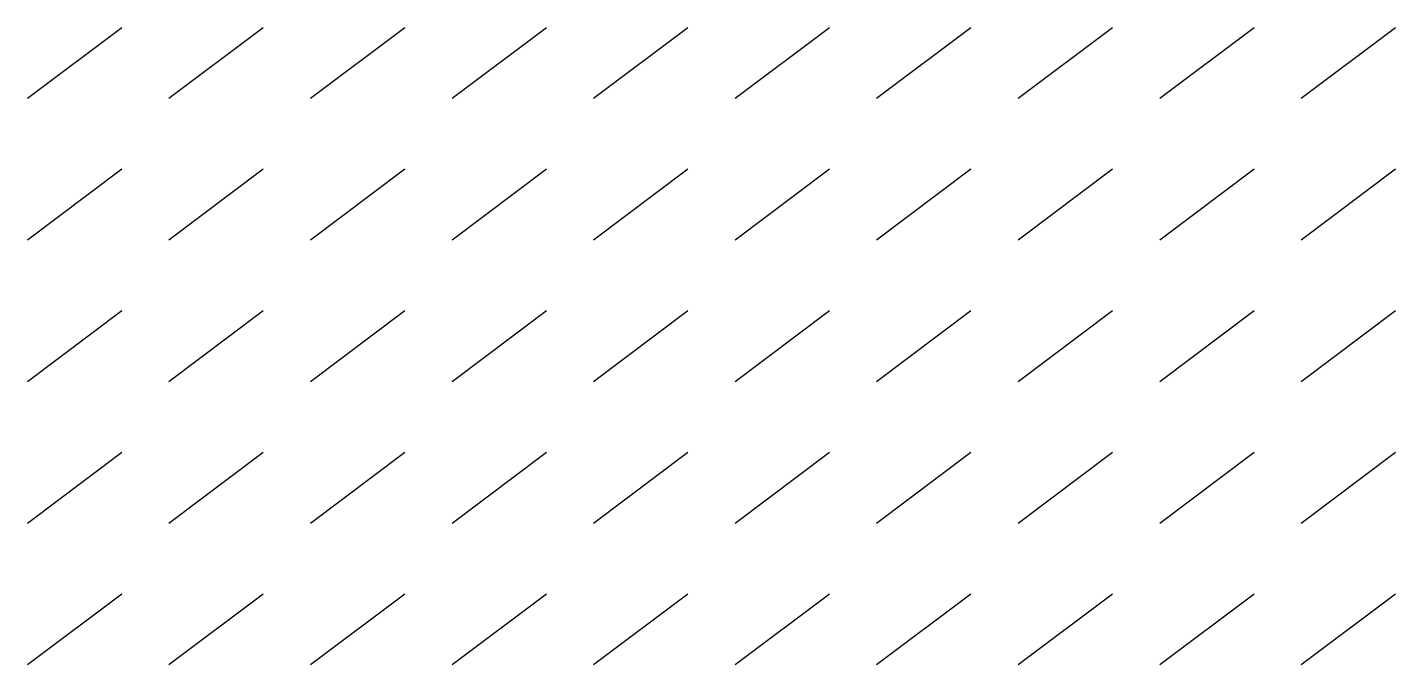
# Model space of a CAD drawing. Header units: millimetres. Extents: x 0 to 1000004, y 0 to 1000003.
# Drawn here: x 0 to 58, y 0 to 27 of the extents above; entities outside this region: 1.
import ezdxf

# ---------------------------------------------------------------- set-up
doc = ezdxf.new("R2010")
doc.units = ezdxf.units.MM
doc.layers.add('PLAN', color=2, linetype='Continuous')

msp = doc.modelspace()

# ---------------------------------------------------------------- linework, layer by layer
at = {"layer": 'PLAN'}
for p, q in [((1000000, 1000000), (1000004, 1000003)), ((0, 24), (4, 27)), ((6, 24), (10, 27)), ((12, 24), (16, 27)), ((18, 24), (22, 27)), ((24, 24), (28, 27)), ((30, 24), (34, 27)), ((36, 24), (40, 27)), ((42, 24), (46, 27)), ((48, 24), (52, 27)), ((54, 24), (58, 27)), ((0, 18), (4, 21)), ((6, 18), (10, 21)), ((12, 18), (16, 21)), ((18, 18), (22, 21)), ((24, 18), (28, 21)), ((30, 18), (34, 21)), ((36, 18), (40, 21)), ((42, 18), (46, 21)), ((48, 18), (52, 21)), ((54, 18), (58, 21)), ((0, 12), (4, 15)), ((6, 12), (10, 15)), ((12, 12), (16, 15)), ((18, 12), (22, 15)), ((24, 12), (28, 15)), ((30, 12), (34, 15)), ((36, 12), (40, 15)), ((42, 12), (46, 15)), ((48, 12), (52, 15)), ((54, 12), (58, 15)), ((0, 6), (4, 9)), ((6, 6), (10, 9)), ((12, 6), (16, 9)), ((18, 6), (22, 9)), ((24, 6), (28, 9)), ((30, 6), (34, 9)), ((36, 6), (40, 9)), ((42, 6), (46, 9)), ((48, 6), (52, 9)), ((54, 6), (58, 9)), ((0, 0), (4, 3)), ((6, 0), (10, 3)), ((12, 0), (16, 3)), ((18, 0), (22, 3)), ((24, 0), (28, 3)), ((30, 0), (34, 3)), ((36, 0), (40, 3)), ((42, 0), (46, 3)), ((48, 0), (52, 3)), ((54, 0), (58, 3))]:
    msp.add_line(p, q, dxfattribs=at)

doc.saveas('drawing.dxf')
